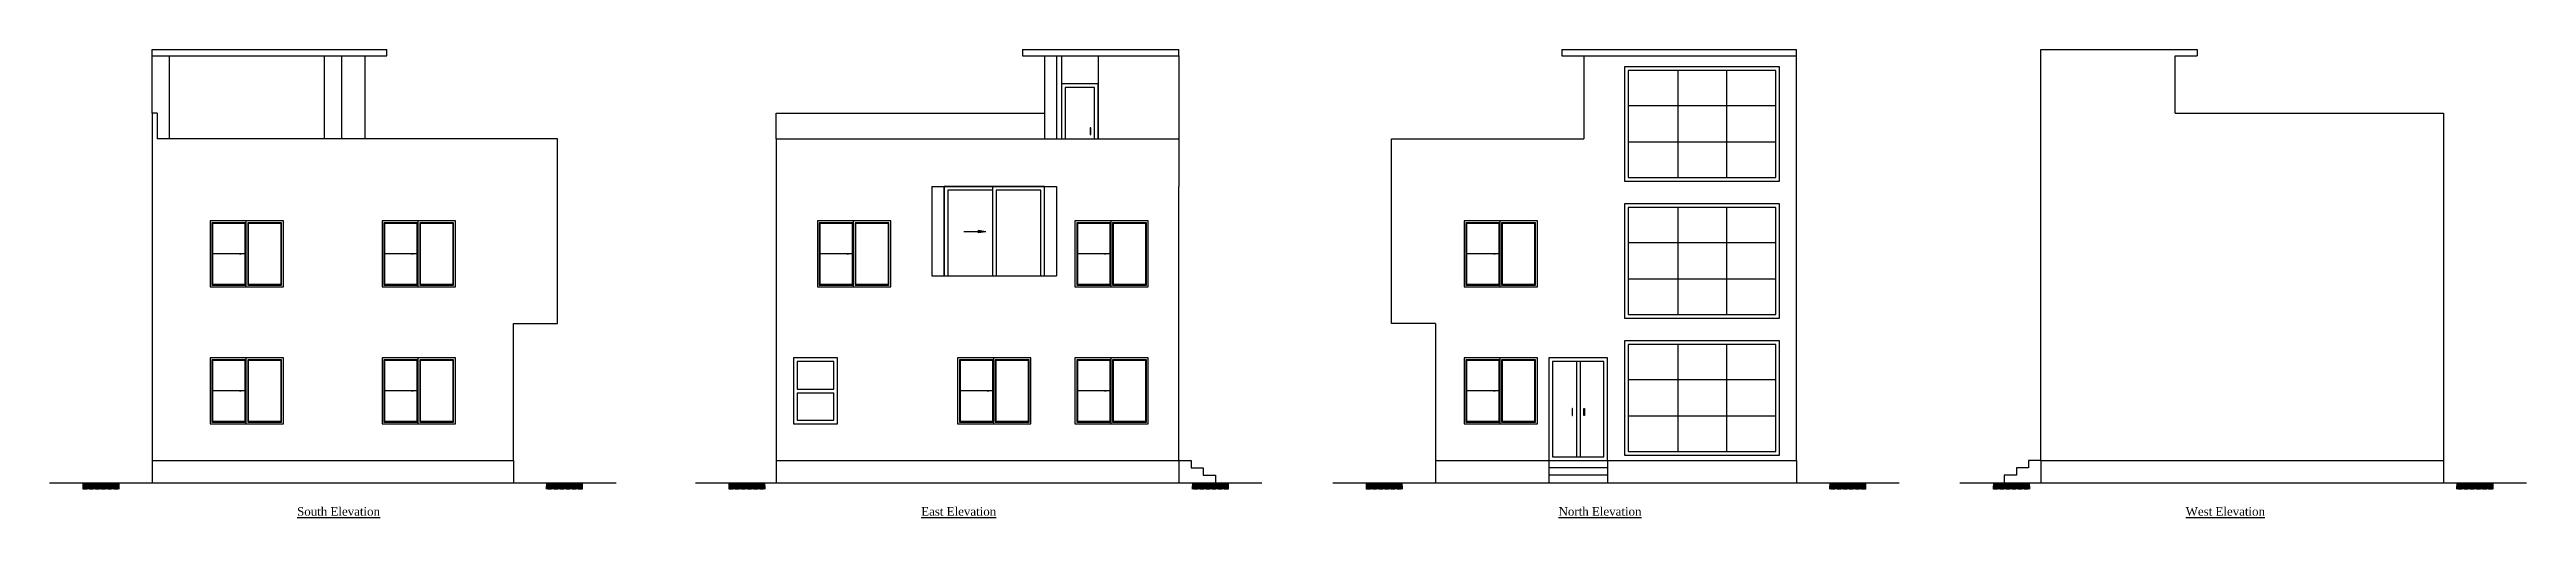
# Model space of a CAD drawing. Header units: inches. Extents: x 115570 to 265311, y 61168 to 314550.
# Drawn here: x 146313 to 148339, y 71386 to 71768 of the extents above; entities that cross this region are included whole.
import ezdxf

# ---------------------------------------------------------------- set-up
doc = ezdxf.new("R2010")
doc.units = ezdxf.units.IN
doc.header["$MEASUREMENT"] = 0
doc.layers.get('0').update_dxf_attribs({"lineweight": 25})
doc.layers.add('0 wall', color=7, linetype='Continuous', lineweight=40)
doc.styles.add('Dims', font='arial.ttf')
doc.styles.get("Standard").update_dxf_attribs({"font": 'arial.ttf'})
doc.dimstyles.new('Arch 48', dxfattribs={"dimscale": 48, "dimtxt": 0.09375, "dimasz": 0.09375, "dimexe": 0.0625, "dimexo": 0.12, "dimgap": 0.023438, "dimtad": 1, "dimdec": 4, "dimzin": 3, "dimdsep": 46, "dimlunit": 4, "dimtxsty": 'Dims', "dimblk": 'ARCHTICK', "dimcen": 0.09, "dimadec": 0, "dimazin": 0, "dimtfac": 1, "dimtdec": 4, "dimtofl": 0, "dimtmove": 0, "dimatfit": 3, "dimfxl": 1, "dimfrac": 1, "dimtolj": 1, "dimtzin": 0, "dimarcsym": 0})
pattern_1 = [(0, (30849.2358, 34389.3053), (2.5, 2.5), [2.5, -2.5]), (0, (30849.2358, 34390.2428), (2.5, 2.5), [2.5, -2.5]), (0, (30849.2358, 34391.1803), (2.5, 2.5), [2.5, -2.5]), (90, (30849.5483, 34391.4928), (-2.5, 2.5), [2.5, -2.5]), (90, (30850.4858, 34391.4928), (-2.5, 2.5), [2.5, -2.5]), (90, (30851.4233, 34391.4928), (-2.5, 2.5), [2.5, -2.5])]
pattern_2 = [(0, (31370.706, 34389.3053), (2.5, 2.5), [2.5, -2.5]), (0, (31370.706, 34390.2428), (2.5, 2.5), [2.5, -2.5]), (0, (31370.706, 34391.1803), (2.5, 2.5), [2.5, -2.5]), (90, (31371.0186, 34391.4928), (-2.5, 2.5), [2.5, -2.5]), (90, (31371.956, 34391.4928), (-2.5, 2.5), [2.5, -2.5]), (90, (31372.8936, 34391.4928), (-2.5, 2.5), [2.5, -2.5])]
pattern_3 = [(0, (31883.7939, 34389.3053), (2.5, 2.5), [2.5, -2.5]), (0, (31883.7939, 34390.2428), (2.5, 2.5), [2.5, -2.5]), (0, (31883.7939, 34391.1803), (2.5, 2.5), [2.5, -2.5]), (90, (31884.1064, 34391.4928), (-2.5, 2.5), [2.5, -2.5]), (90, (31885.0439, 34391.4928), (-2.5, 2.5), [2.5, -2.5]), (90, (31885.9814, 34391.4928), (-2.5, 2.5), [2.5, -2.5])]
pattern_4 = [(0, (30320.7866, 34389.3053), (2.5, 2.5), [2.5, -2.5]), (0, (30320.7866, 34390.2428), (2.5, 2.5), [2.5, -2.5]), (0, (30320.7866, 34391.1803), (2.5, 2.5), [2.5, -2.5]), (90, (30321.099, 34391.4928), (-2.5, 2.5), [2.5, -2.5]), (90, (30322.0366, 34391.4928), (-2.5, 2.5), [2.5, -2.5]), (90, (30322.974, 34391.4928), (-2.5, 2.5), [2.5, -2.5])]

# ---------------------------------------------------------------- blocks, each defined once
blk = doc.blocks.new('_ArchTick')
at = {"color": 0, "linetype": 'ByBlock', "const_width": 0.15}
blk.add_lwpolyline([(-0.5, -0.5), (0.5, 0.5)], dxfattribs=at)
blk = doc.blocks.new('*U115')
at = {"linetype": 'ByBlock'}
blk.add_line((-0.75, 0), (-0.75, -54), dxfattribs=at)
for points in [[(30, 0), (-30, 0), (-30, -54), (30, -54), (30, 0)], [(-0.75, -1.5), (-28.5, -1.5), (-28.5, -52.5), (-0.75, -52.5), (-0.75, -1.5)], [(28.5, -1.5), (0.75, -1.5), (0.75, -52.5), (28.5, -52.5), (28.5, -1.5)]]:
    blk.add_lwpolyline(points, dxfattribs=at)
at = {"linetype": 'ByBlock', "lineweight": 5}
for points in [[(-1.5, -2.25), (-27.75, -2.25), (-27.75, -51.75), (-1.5, -51.75), (-1.5, -2.25)], [(27.75, -2.25), (1.5, -2.25), (1.5, -51.75), (27.75, -51.75), (27.75, -2.25)]]:
    blk.add_lwpolyline(points, dxfattribs=at)
at = {"linetype": 'ByBlock', "lineweight": -3}
blk.add_leader([(-1.5, -27), (-27.75, -27)], dimstyle='Arch 48', override={"dimgap": 0.023438, "dimtad": 0}, dxfattribs=at)

msp = doc.modelspace()

# ---------------------------------------------------------------- hatches: boundary and pattern name
at = {"layer": '0 wall', "transparency": 33554610}
h = msp.add_hatch(color=6, dxfattribs=at)
h.dxf.hatch_style = 1
h.paths.add_polyline_path([(147072.48, 71620.37), (147078.72, 71619.35), (147072.48, 71618.33)])
at = {"layer": '0 wall', "transparency": 33554559}
h = msp.add_hatch(dxfattribs=at)
h.set_pattern_fill('EARTH', color=256, scale=10)
h.set_pattern_definition(pattern_4)
h.paths.add_polyline_path([(146339.77, 71414.19), (146369.84, 71414.19), (146369.84, 71408.7), (146339.77, 71408.7)])
h = msp.add_hatch(dxfattribs=at)
h.set_pattern_fill('EARTH', color=256, scale=10)
h.set_pattern_definition(pattern_4)
h.paths.add_polyline_path([(146749.16, 71414.19), (146719.09, 71414.19), (146719.09, 71408.7), (146749.16, 71408.7)])
h = msp.add_hatch(dxfattribs=at)
h.set_pattern_fill('EARTH', color=256, scale=10)
h.set_pattern_definition(pattern_1)
h.paths.add_polyline_path([(146868.22, 71414.19), (146898.29, 71414.19), (146898.29, 71408.7), (146868.22, 71408.7)])
h = msp.add_hatch(dxfattribs=at)
h.set_pattern_fill('EARTH', color=256, scale=10)
h.set_pattern_definition(pattern_1)
h.paths.add_polyline_path([(147277.61, 71414.19), (147247.54, 71414.19), (147247.54, 71408.7), (147277.61, 71408.7)])
h = msp.add_hatch(dxfattribs=at)
h.set_pattern_fill('EARTH', color=256, scale=10)
h.set_pattern_definition(pattern_2)
h.paths.add_polyline_path([(147389.69, 71414.19), (147419.76, 71414.19), (147419.76, 71408.7), (147389.69, 71408.7)])
h = msp.add_hatch(dxfattribs=at)
h.set_pattern_fill('EARTH', color=256, scale=10)
h.set_pattern_definition(pattern_2)
h.paths.add_polyline_path([(147799.08, 71414.19), (147769.01, 71414.19), (147769.01, 71408.7), (147799.08, 71408.7)])
h = msp.add_hatch(dxfattribs=at)
h.set_pattern_fill('EARTH', color=256, scale=10)
h.set_pattern_definition(pattern_3)
h.paths.add_polyline_path([(147902.78, 71414.19), (147932.85, 71414.19), (147932.85, 71408.7), (147902.78, 71408.7)])
h = msp.add_hatch(dxfattribs=at)
h.set_pattern_fill('EARTH', color=256, scale=10)
h.set_pattern_definition(pattern_3)
h.paths.add_polyline_path([(148312.17, 71414.19), (148282.1, 71414.19), (148282.1, 71408.7), (148312.17, 71408.7)])

# ---------------------------------------------------------------- linework, layer by layer
at = {"color": 2, "transparency": 33554636}
for p, q in [((146396.72, 71768.19), (146588.72, 71768.19)), ((146396.72, 71763.19), (146396.72, 71768.19)), ((146396.72, 71763.19), (146588.72, 71763.19)), ((146588.72, 71763.19), (146588.72, 71768.19))]:
    msp.add_line(p, q, dxfattribs=at)
at = {"color": 1, "transparency": 33554610}
for p, q in [((146396.72, 71716.19), (146396.72, 71763.19)), ((146410.72, 71763.19), (146410.72, 71695.19)), ((146537.47, 71763.19), (146537.47, 71695.19)), ((146551.47, 71763.19), (146551.47, 71695.19))]:
    msp.add_line(p, q, dxfattribs=at)
at = {"color": 3, "transparency": 33554559}
msp.add_line((146570.72, 71763.19), (146570.72, 71695.19), dxfattribs=at)
at = {"color": 3, "transparency": 33554585}
for p, q in [((147108.67, 71768.19), (147236.67, 71768.19)), ((147108.67, 71768.19), (147108.67, 71763.19)), ((147108.67, 71763.19), (147236.67, 71763.19)), ((147236.67, 71763.19), (147236.67, 71768.19))]:
    msp.add_line(p, q, dxfattribs=at)
at = {"color": 2, "transparency": 33554534}
msp.add_line((147126.67, 71763.19), (147126.67, 71695.19), dxfattribs=at)
at = {"color": 1, "transparency": 33554559}
for p, q in [((147136.67, 71763.19), (147136.67, 71695.19)), ((147140.67, 71763.19), (147140.67, 71695.19)), ((147170.67, 71763.19), (147170.67, 71695.19)), ((147236.67, 71763.19), (147236.67, 71695.19))]:
    msp.add_line(p, q, dxfattribs=at)
at = {"color": 1}
for p, q in [((147550.13, 71768.19), (147742.13, 71768.19)), ((147550.13, 71768.19), (147550.13, 71763.19)), ((147550.13, 71763.19), (147742.13, 71763.19)), ((147742.13, 71763.19), (147742.13, 71768.19))]:
    msp.add_line(p, q, dxfattribs=at)
for p, q in [((147568.13, 71763.19), (147568.13, 71695.19)), ((147742.13, 71432.19), (147742.13, 71763.19)), ((147941.89, 71432.19), (147941.89, 71768.19)), ((147941.89, 71768.19), (148051.89, 71768.19)), ((148051.89, 71768.19), (148069.89, 71768.19)), ((148051.89, 71716.19), (148051.89, 71763.19)), ((148051.89, 71763.19), (148069.89, 71763.19)), ((148069.89, 71768.19), (148069.89, 71763.19)), ((146396.72, 71716.19), (146396.72, 71432.19)), ((146400.72, 71716.19), (146396.72, 71716.19)), ((146400.72, 71716.19), (146400.72, 71695.19)), ((148051.89, 71716.19), (148271.23, 71716.19)), ((148271.23, 71716.19), (148271.23, 71432.19)), ((146728.22, 71695.19), (146400.72, 71695.19)), ((146728.22, 71544.19), (146728.22, 71695.19)), ((146907.33, 71695.19), (146907.33, 71656.19)), ((146907.33, 71695.19), (147236.67, 71695.19)), ((147236.67, 71695.19), (147236.67, 71656.19)), ((147410.63, 71544.19), (147410.63, 71695.19)), ((147410.63, 71695.19), (147568.13, 71695.19)), ((146907.33, 71656.19), (146907.33, 71544.19)), ((147034.66, 71656.19), (147136.67, 71656.19)), ((147034.66, 71656.19), (147034.66, 71583.19)), ((147044.67, 71583.19), (147044.67, 71656.19)), ((147126.67, 71583.19), (147126.67, 71656.19)), ((147136.67, 71656.19), (147136.67, 71583.19)), ((147236.67, 71544.19), (147236.67, 71656.19)), ((147034.66, 71583.19), (147136.67, 71583.19)), ((146692.21, 71432.19), (146692.21, 71544.19)), ((146692.21, 71544.19), (146728.22, 71544.19)), ((146907.33, 71544.19), (146907.33, 71432.19)), ((147236.67, 71432.19), (147236.67, 71544.19)), ((147446.64, 71544.19), (147410.63, 71544.19)), ((147446.64, 71544.19), (147446.64, 71432.19)), ((147561.88, 71513.19), (147561.88, 71435.19)), ((147564.88, 71513.19), (147564.88, 71435.19)), ((146924.33, 71490.69), (146954.33, 71490.69)), ((146924.33, 71487.69), (146954.33, 71487.69)), ((146312.72, 71414.19), (146776.21, 71414.19)), ((146396.72, 71432.19), (146692.21, 71432.19)), ((146396.72, 71432.19), (146396.72, 71414.19)), ((146692.21, 71432.19), (146692.21, 71414.19)), ((146841.17, 71414.19), (147304.66, 71414.19)), ((146907.33, 71432.19), (147236.67, 71432.19)), ((146907.33, 71432.19), (146907.33, 71414.19)), ((147236.67, 71432.19), (147236.67, 71414.19)), ((147362.64, 71414.19), (147826.13, 71414.19)), ((147446.64, 71432.19), (147742.13, 71432.19)), ((147446.64, 71432.19), (147446.64, 71414.19)), ((147539.38, 71432.19), (147539.38, 71414.19)), ((147587.38, 71426.19), (147539.38, 71426.19)), ((147587.38, 71420.19), (147539.38, 71420.19)), ((147587.38, 71432.19), (147587.38, 71414.19)), ((147742.13, 71432.19), (147742.13, 71414.19)), ((147875.72, 71414.19), (148339.22, 71414.19)), ((147941.89, 71432.19), (147941.89, 71414.19)), ((147941.89, 71432.19), (148271.23, 71432.19)), ((148271.23, 71432.19), (148271.23, 71414.19))]:
    msp.add_line(p, q)
at = {"color": 6}
for p, q in [((147725.13, 71751.19), (147604.38, 71751.19)), ((147604.38, 71751.19), (147604.38, 71663.69)), ((147645.13, 71663.69), (147645.13, 71751.19)), ((147685.13, 71663.69), (147685.13, 71751.19)), ((147725.13, 71663.69), (147725.13, 71751.19)), ((147725.13, 71722.19), (147604.38, 71722.19)), ((147604.38, 71692.69), (147725.13, 71692.69)), ((147604.38, 71663.69), (147725.13, 71663.69)), ((147725.13, 71639.19), (147604.38, 71639.19)), ((147604.38, 71639.19), (147604.38, 71551.69)), ((147645.13, 71551.69), (147645.13, 71639.19)), ((147685.13, 71551.69), (147685.13, 71639.19)), ((147725.13, 71551.69), (147725.13, 71639.19)), ((147725.13, 71610.19), (147604.38, 71610.19)), ((147604.38, 71580.69), (147725.13, 71580.69)), ((147604.38, 71551.69), (147725.13, 71551.69)), ((147725.13, 71527.19), (147604.38, 71527.19)), ((147604.38, 71527.19), (147604.38, 71439.69)), ((147645.13, 71439.69), (147645.13, 71527.19)), ((147685.13, 71439.69), (147685.13, 71527.19)), ((147725.13, 71439.69), (147725.13, 71527.19)), ((147725.13, 71498.19), (147604.38, 71498.19)), ((147604.38, 71468.69), (147725.13, 71468.69)), ((147604.38, 71439.69), (147725.13, 71439.69))]:
    msp.add_line(p, q, dxfattribs=at)
at = {"transparency": 33554483}
for p, q in [((146907.33, 71695.19), (146907.33, 71716.19)), ((146907.33, 71716.19), (147126.67, 71716.19))]:
    msp.add_line(p, q, dxfattribs=at)
at = {"color": 6, "transparency": 33554610}
for p, q in [((147084.17, 71656.19), (147084.17, 71583.19)), ((147087.17, 71653.19), (147087.17, 71583.19)), ((147072.48, 71619.35), (147060.78, 71619.35)), ((147078.72, 71619.35), (147072.48, 71620.37)), ((147072.48, 71620.37), (147072.48, 71618.33)), ((147078.72, 71619.35), (147072.48, 71618.33))]:
    msp.add_line(p, q, dxfattribs=at)
at = {"color": 5, "transparency": 33554559}
for points in [[(147170.67, 71695.19), (147170.67, 71740.19), (147140.67, 71740.19), (147140.67, 71695.19)], [(147167.67, 71695.19), (147167.67, 71737.19), (147143.67, 71737.19), (147143.67, 71695.19)]]:
    msp.add_lwpolyline(points, dxfattribs=at)
at = {"color": 6}
for points in [[(147601.38, 71660.69), (147728.13, 71660.69), (147728.13, 71754.19), (147601.38, 71754.19)], [(147601.38, 71548.69), (147728.13, 71548.69), (147728.13, 71642.19), (147601.38, 71642.19)], [(147601.38, 71436.69), (147728.13, 71436.69), (147728.13, 71530.19), (147601.38, 71530.19)]]:
    msp.add_lwpolyline(points, close=True, dxfattribs=at)
at = {"color": 5, "transparency": 33554559}
msp.add_lwpolyline([(147164.56, 71704.27), (147164.13, 71704.27), (147164.13, 71698.79), (147164.56, 71698.79)], close=True, dxfattribs=at)
at = {"color": 6, "transparency": 33554610}
for points in [[(147126.67, 71583.19), (147126.67, 71656.19), (147044.67, 71656.19), (147044.67, 71583.19)], [(147084.17, 71653.19), (147047.67, 71653.19), (147047.67, 71583.19)], [(147123.67, 71583.19), (147123.67, 71653.19), (147087.17, 71653.19)]]:
    msp.add_lwpolyline(points, dxfattribs=at)
for points in [[(146921.33, 71462.19), (146957.33, 71462.19), (146957.33, 71516.19), (146921.33, 71516.19)], [(147587.38, 71516.19), (147539.38, 71516.19), (147539.38, 71432.19), (147587.38, 71432.19)], [(147584.38, 71513.19), (147542.38, 71513.19), (147542.38, 71435.19), (147584.38, 71435.19)], [(147558.77, 71474.69), (147558.34, 71474.69), (147558.34, 71469.21), (147558.77, 71469.21)], [(147568, 71474.69), (147568.43, 71474.69), (147568.43, 71469.21), (147568, 71469.21)]]:
    msp.add_lwpolyline(points, close=True)
for points in [[(146954.33, 71490.69), (146954.33, 71513.19), (146924.33, 71513.19), (146924.33, 71490.69)], [(146924.33, 71487.69), (146924.33, 71465.19), (146954.33, 71465.19), (146954.33, 71487.69)]]:
    msp.add_lwpolyline(points)
at = {"transparency": 33554559}
for points in [[(147236.67, 71432.19), (147246.67, 71432.19), (147246.67, 71426.19), (147256.67, 71426.19), (147256.67, 71420.19), (147266.67, 71420.19), (147266.67, 71414.19)], [(147941.89, 71432.19), (147931.89, 71432.19), (147931.89, 71426.19), (147921.89, 71426.19), (147921.89, 71420.19), (147911.89, 71420.19), (147911.89, 71414.19)]]:
    msp.add_lwpolyline(points, dxfattribs=at)

# ---------------------------------------------------------------- block references
for p in [(146474.09, 71628.19), (146614.84, 71628.19), (146971, 71628.19), (147181.67, 71628.19), (147500.01, 71628.19), (146474.09, 71516.19), (146614.84, 71516.19), (147085.66, 71516.19), (147181.67, 71516.19), (147500.01, 71516.19)]:
    msp.add_blockref('*U115', p)

# ---------------------------------------------------------------- texts
at = {"ltscale": 100, "transparency": 33554687, "char_height": 6, "attachment_point": 1}
for s, insert in [('{\\fTimes New Roman|b0|i0|c0|p18;\\H1.16667x;\\LSouth Elevation}', (146515.25, 71394.19)), ('{\\fTimes New Roman|b0|i0|c0|p18;\\H1.16667x;\\LEast Elevation}', (147025.87, 71394.19)), ('{\\fTimes New Roman|b0|i0|c0|p18;\\H1.16667x;\\LNorth Elevation}', (147547.34, 71394.19)), ('{\\fTimes New Roman|b0|i0|c0|p18;\\H1.16667x;\\LWest Elevation}', (148060.42, 71394.19))]:
    msp.add_mtext_dynamic_manual_height_columns(s, width=234.2886, gutter_width=148.67, heights=[31.46], dxfattribs=dict(at, insert=insert))

doc.saveas('drawing.dxf')
